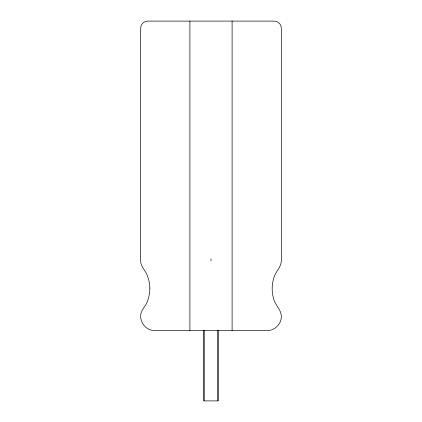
<?xml version="1.0" encoding="UTF-8"?>
<svg xmlns="http://www.w3.org/2000/svg" width="422" height="422" viewBox="0 0 422 422"><rect width="100%" height="100%" fill="white"/><g stroke="black" fill="none" stroke-linecap="round" stroke-linejoin="round"><path stroke-width="0.63" d="M232.1 21.1L232.1 330.568M218.042 330.568L218.042 400.9L203.905 400.9L203.905 330.568M217.974 330.568L217.974 400.9M211 258.908L211 260.807M204.032 330.568L204.032 400.9M189.9 21.1L189.9 330.568M149.847 288.036C149.889 292.362 149.14 296.682 147.637 300.738C146.35 305.285 142.541 308.408 141.148 312.86C138.68 321.422 145.822 330.732 154.732 330.568L267.268 330.568C274.796 330.616 281.379 324.027 281.332 316.5C281.321 309.226 274.448 304.71 273.361 297.658C271.673 291.386 271.789 284.671 273.688 278.462C274.996 271.984 281.258 267.564 281.332 260.807L281.332 28.132C281.358 24.37 278.066 21.079 274.3 21.1L147.7 21.1C143.934 21.079 140.642 24.37 140.668 28.132L140.668 260.807C140.489 266.519 145.426 270.328 147.209 275.413C148.845 279.422 149.741 283.711 149.847 288.036"/></g></svg>
